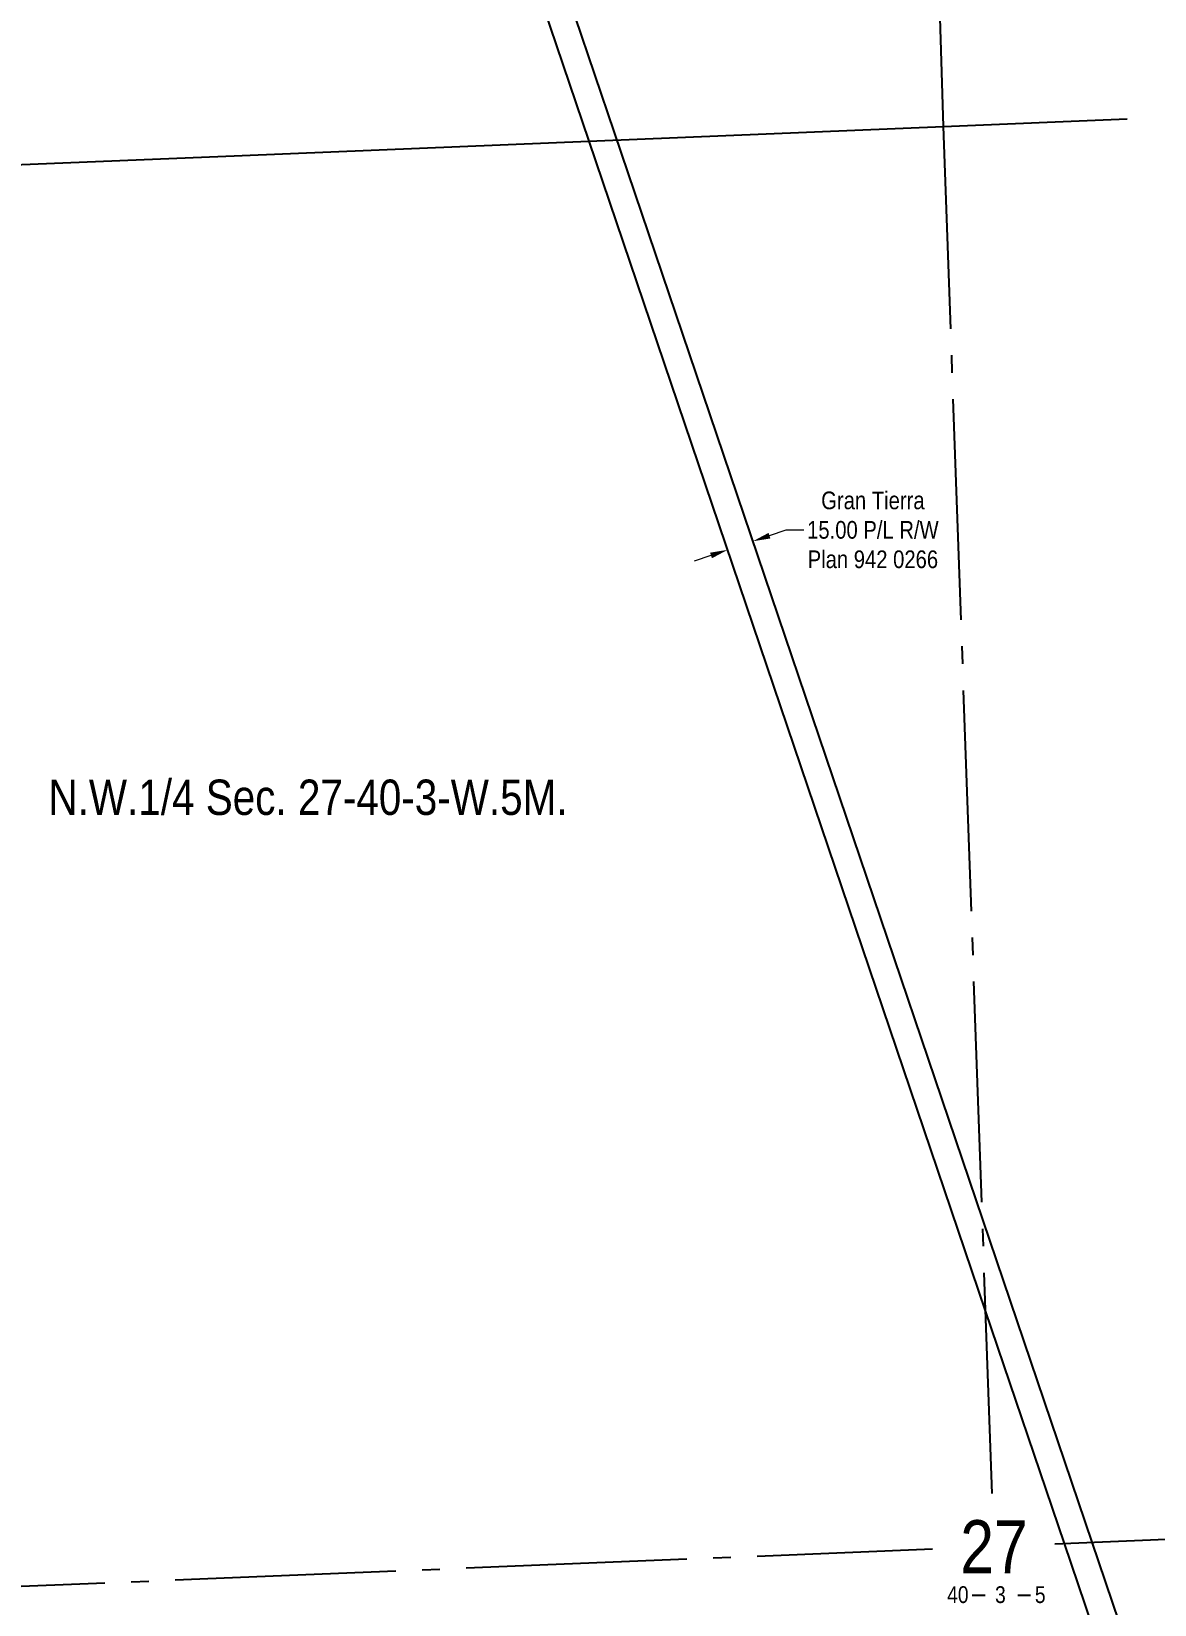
# Model space of a CAD drawing. Extents: x 675519 to 688669, y 5804595 to 5836613.
# Drawn here: x 679463 to 680100, y 5816833 to 5817724 of the extents above; entities that cross this region are included whole.
import ezdxf
from ezdxf.enums import TextEntityAlignment as Align

# ---------------------------------------------------------------- set-up
doc = ezdxf.new("R2010")
doc.units = 0
doc.header["$LTSCALE"] = 5
doc.header["$PDMODE"] = 3
doc.header["$PDSIZE"] = 10
doc.linetypes.add('foc-QUARTERLINE', pattern=[33, 25, -3, 2, -3])
doc.layers.get('Defpoints').update_dxf_attribs({"color": 9})
for name, color, linetype in [('10', 1, 'Continuous'), ('9', 3, 'Continuous'), ('C-SYMBOL', 7, 'Continuous'), ('F-RW', 190, 'Continuous'), ('L-QSEC', 8, 'foc-QUARTERLINE'), ('L-SEC', 7, 'Continuous'), ('L-SECLBL', 7, 'Continuous')]:
    doc.layers.add(name, color=color, linetype=linetype)
doc.layers.add('F-RW-T', color=190, linetype='Continuous', lineweight=9)
doc.styles.add('175L', font='ARIALN.TTF', dxfattribs={"height": 20})
doc.styles.add('80CG', font='ARIALN.TTF', dxfattribs={"height": 10})
doc.styles.add('80L', font='ARIALN.TTF', dxfattribs={"height": 10})
doc.styles.add('SIMPLEX', font='ARIALN.TTF')
doc.dimstyles.new('Compass 5 000', dxfattribs={"dimscale": 5, "dimtxt": 9, "dimasz": 2, "dimexe": 0.2, "dimexo": 0.0625, "dimgap": 0.5, "dimtad": 0, "dimtih": 1, "dimtoh": 1, "dimzin": 0, "dimdsep": 46, "dimtxsty": '80CG', "dimcen": 0.1, "dimse1": 1, "dimse2": 1, "dimclrd": 256, "dimclrt": 256, "dimaunit": 1, "dimadec": 4, "dimazin": 0, "dimtfac": 0.06, "dimtofl": 0, "dimtmove": 0, "dimatfit": 1, "dimfxl": 0.2, "dimtolj": 1, "dimtzin": 0, "dimlwd": -1, "dimarcsym": 0})

# ---------------------------------------------------------------- blocks, each defined once
blk = doc.blocks.new('L-SECLBL')
at = {"layer": '9', "color": 7}
for p, q in [((-5.08, -27.83), (-12.29, -27.83)), ((20.7, -27.83), (13.5, -27.83))]:
    blk.add_line(p, q, dxfattribs=at)
at = {"layer": '10', "color": 2, "style": 'SIMPLEX'}
blk.add_attdef('SEC', text='', height=30, dxfattribs=at).set_placement((0, 0), align=Align.MIDDLE)
at = {"layer": '10', "color": 5, "style": '80L'}
blk.add_attdef('TWP', text='', height=9.5, dxfattribs=at).set_placement((-14.43, -27.37), align=Align.MIDDLE_RIGHT)
blk.add_attdef('RGE', text='', height=9.5, dxfattribs=at).set_placement((3.62, -27.37), align=Align.MIDDLE_CENTER)
blk.add_attdef('MER', text='', height=9.5, dxfattribs=at).set_placement((23.17, -27.37), align=Align.MIDDLE_LEFT)
blk = doc.blocks.new('*D490')
at = {"layer": 'Defpoints', "color": 0, "transparency": 16777216}
for p in [(679872.08, 5817435.08), (679860.09, 5817423.72), (679874.29, 5817428.54)]:
    blk.add_point(p, dxfattribs=at)
at = {"layer": 'F-RW-T', "transparency": 16777216}
for p, q in [((679881.55, 5817438.29), (679891.02, 5817441.5)), ((679891.02, 5817441.5), (679901.02, 5817441.5)), ((679848.4, 5817427.05), (679838.93, 5817423.84))]:
    blk.add_line(p, q, dxfattribs=at)
for points in [[(679881.01, 5817439.86), (679882.08, 5817436.71), (679872.08, 5817435.08)], [(679847.87, 5817428.63), (679848.94, 5817425.47), (679857.87, 5817430.26)]]:
    blk.add_solid(points, dxfattribs=at)
at = {"layer": 'F-RW-T', "transparency": 16777216, "insert": (679940.11, 5817441.5), "char_height": 10, "attachment_point": 5, "style": '80CG'}
blk.add_mtext('\\A1;Gran Tierra\\P15.00 P/L R/W\\PPlan 942 0266', dxfattribs=at)

msp = doc.modelspace()

# ---------------------------------------------------------------- linework, layer by layer
at = {"layer": 'F-RW', "flags": 128}
msp.add_lwpolyline([(680224.06, 5816500.303), (680180.869, 5816551.626), (680138.717, 5816601.702), (680048.605, 5816867.567), (680003.956, 5816999.296), (679779.41, 5817661.744), (679610.157, 5818160.583), (679590.034, 5818202.628), (679516.103, 5818357.109), (679490.179, 5818412.056), (679470.406, 5818452.508), (679191.264, 5819035.664), (679143.894, 5819033.931), (679143.342, 5819048.918), (679200.544, 5819051.012), (679486.683, 5818453.24), (679599.296, 5818218.002), (679624.071, 5818166.249), (679715.519, 5817896.701), (679793.614, 5817666.558), (680064.224, 5816868.207), (680152.014, 5816609.197), (680225.186, 5816522.255)], dxfattribs=at)
at = {"layer": 'L-QSEC', "flags": 128}
for points in [[(679980.152, 5817670.013), (679929.763, 5819290.704)], [(680007.657, 5816895.91), (679980.152, 5817670.013)], [(680043.125, 5816867.343), (680802.18, 5816898.493)], [(679215.197, 5816833.366), (679973.911, 5816864.502)]]:
    msp.add_lwpolyline(points, dxfattribs=at)
at = {"layer": 'L-SEC', "flags": 128}
for points in [[(679582.758, 5817653.641), (679980.152, 5817670.013)], [(679980.152, 5817670.013), (680084.081, 5817674.295)], [(679185.363, 5817637.269), (679582.758, 5817653.641)]]:
    msp.add_lwpolyline(points, dxfattribs=at)

# ---------------------------------------------------------------- block references
at = {"layer": 'L-SECLBL', "xscale": 0.999843, "yscale": 0.999843, "zscale": 0.999843}
msp.add_blockref('L-SECLBL', (680008.722, 5816865.931), dxfattribs=at).add_auto_attribs({'SEC': '27', 'TWP': '40', 'RGE': '3', 'MER': '5'})

# ---------------------------------------------------------------- texts
at = {"layer": 'C-SYMBOL', "color": 3, "style": '175L'}
msp.add_text('N.W.1/4 Sec. 27-40-3-W.5M.', height=19.99686, dxfattribs=at).set_placement((679620.116, 5817274.133), align=Align.BOTTOM_CENTER)

# ---------------------------------------------------------------- dimensions: what is measured, and where the dimension line sits
at = {"layer": 'F-RW-T'}
dim = msp.add_aligned_dim(p1=(679860.091, 5817423.722), p2=(679874.294, 5817428.536), distance=6.904, text='Gran Tierra\\P15.00 P/L R/W\\PPlan 942 0266', dimstyle='Compass 5 000', dxfattribs=at)
dim.commit()
dim.dimension.update_dxf_attribs({"geometry": '*D490', "text_midpoint": (679940.105, 5817441.496)})

doc.saveas('drawing.dxf')
